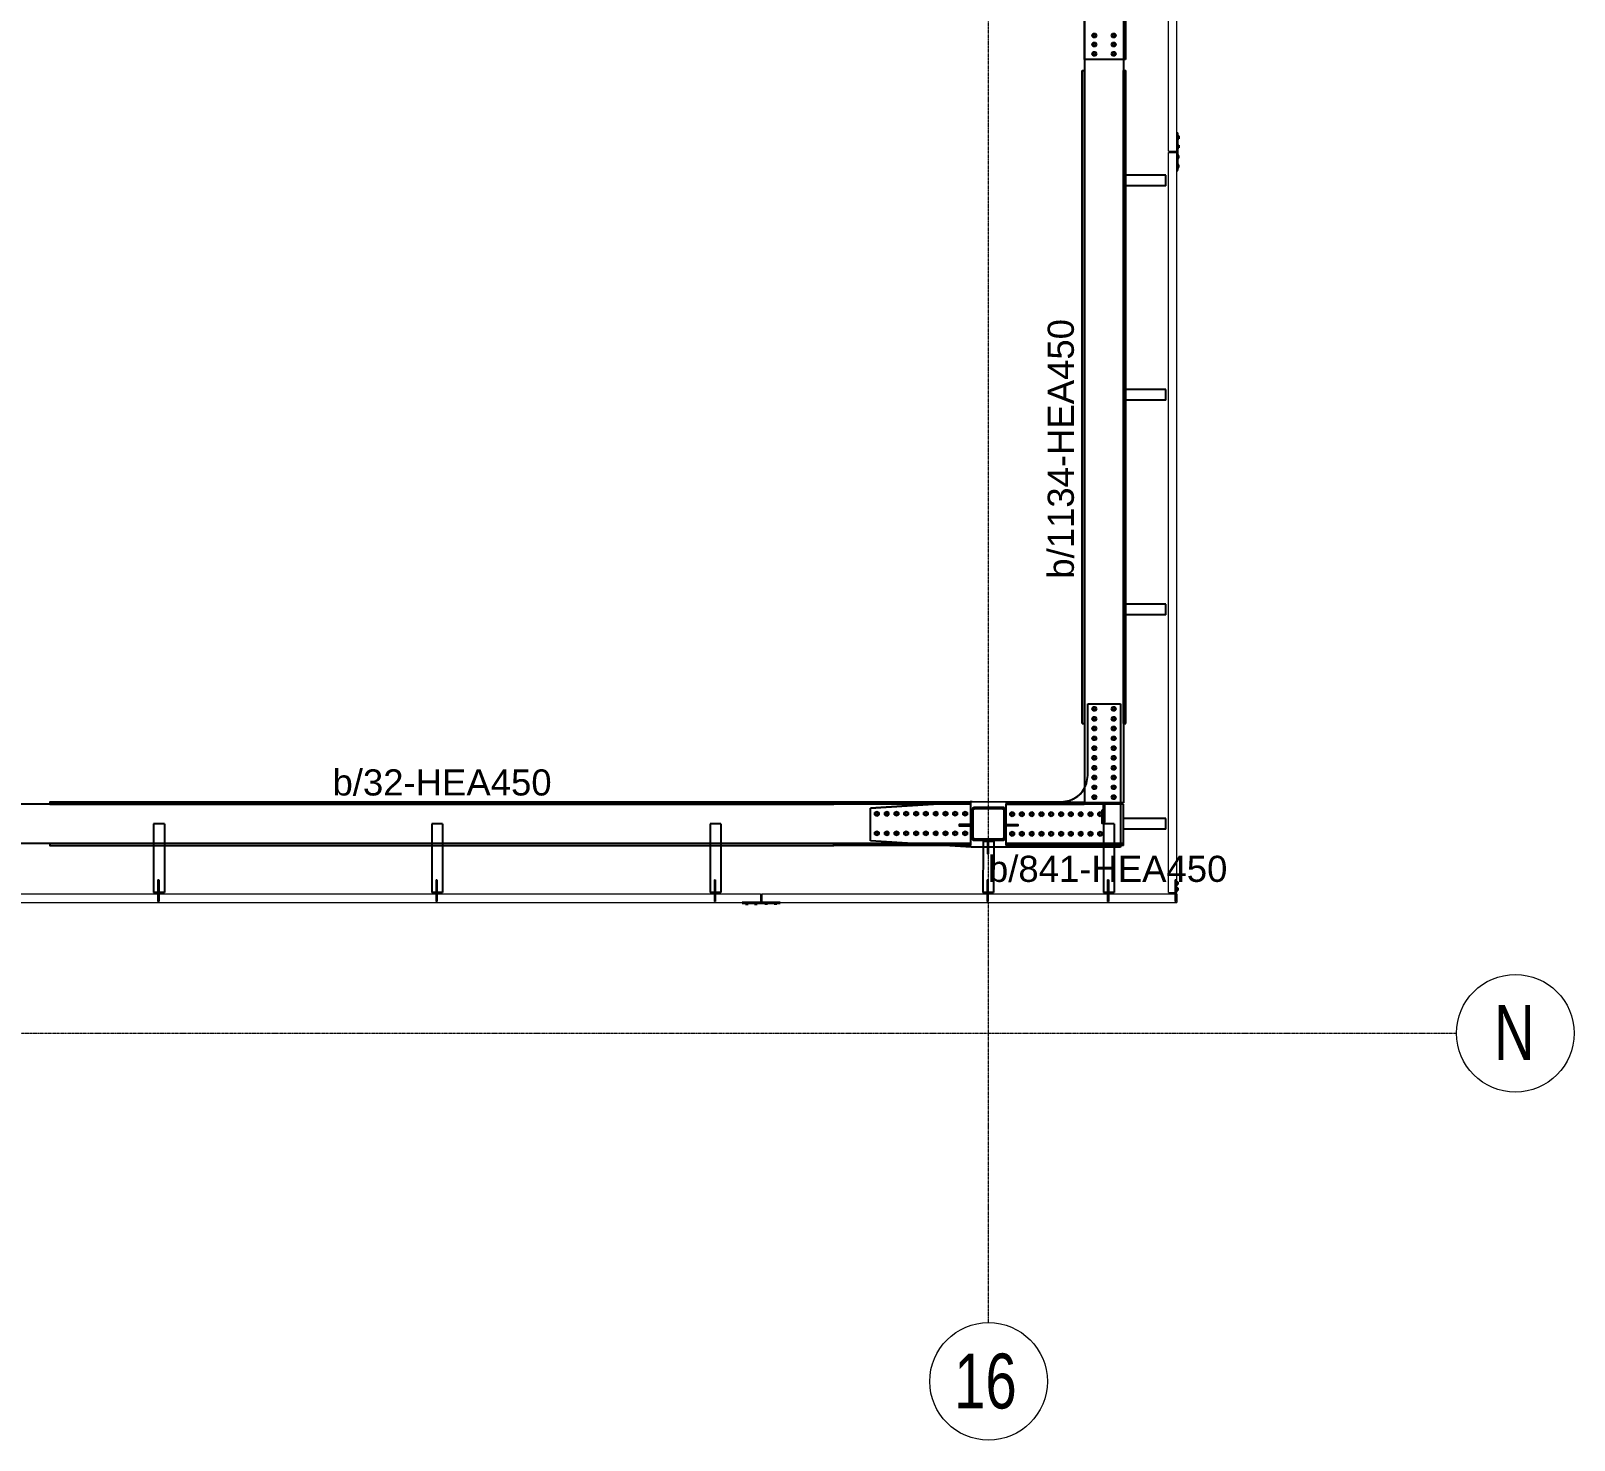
# Model space of a CAD drawing. Extents: x 7536 to 102814, y -9868 to 35131.
# Drawn here: x 91002 to 102814, y 2840 to 13631 of the extents above; entities that cross this region are included whole.
import ezdxf
from ezdxf.enums import TextEntityAlignment as Align

# ---------------------------------------------------------------- set-up
doc = ezdxf.new("R2010")
doc.units = 0
doc.header["$LTSCALE"] = 0.4
doc.linetypes.add('DXK_LINE_DOT2', pattern=[3.9198, 1.9599, -1.9599])
doc.linetypes.add('Grid Line', pattern=[3.33375, 1.905, -0.47625, 0.47625, -0.47625])
doc.layers.get('0').update_dxf_attribs({"color": 255})
for name, color, linetype, lineweight in [('0-1', 7, 'Continuous', 5), ('E_COLUMNAS-1', 1, 'Continuous', 25), ('E_COLUMNAS-3', 1, 'Continuous', 35), ('E_EJES', 8, 'Continuous', 9), ('E_EJES-1', 8, 'Grid Line', 9), ('E_TEXTO', 3, 'Continuous', 9), ('S-COLS-HDLN-1', 52, 'Continuous', 9), ('S-COLS-HDLN-2', 52, 'Continuous', 35)]:
    doc.layers.add(name, color=color, linetype=linetype, lineweight=lineweight)
doc.layers.add('P-PLATINA', color=6, linetype='Continuous')
doc.layers.add('VIGAS', color=8, linetype='Continuous')
doc.styles.add('Swis721 LtCn BT', font='swisscl.ttf', dxfattribs={"height": 0.42})
doc.styles.add('VERDANA', font='arial.ttf')

# ---------------------------------------------------------------- blocks, each defined once
blk = doc.blocks.new('Grid - CNI_NOMBRE EJES-372759-_6_00m_N_E_-NIVEL-2 DOC')
at = {"layer": 'E_EJES'}
blk.add_circle((0, 0), 0.003, dxfattribs=at)
blk = doc.blocks.new('EST_SCM_COLUMNA-METALICA-SECCION-CUADRADA - EST_SCM_COLUMNA-TUBULAR-CUADRADA_PTEØ_250x250e_8mm-V60-_10_00m_N_E_-NIVEL-3 DOC')
at = {"layer": 'S-COLS-HDLN-1'}
h = blk.add_hatch(dxfattribs=at)
h.set_pattern_fill('FP_33', color=256, style=0, pattern_type=2)
h.set_pattern_definition([(135, (-2.34, -142.266), (-0.15909903, -0.15909903), [])])
h.paths.add_polyline_path([(-0.109, -0.125), (0.109, -0.125), (0.12, -0.12), (0.125, -0.108), (0.124, 0.111), (0.118, 0.121), (0.109, 0.125), (-0.113, 0.123), (-0.12, 0.12), (-0.125, 0.109), (-0.124, -0.11), (-0.12, -0.12), (-0.113, -0.123)])
h.paths.add_polyline_path([(0.109, -0.117), (-0.109, -0.117), (-0.115, -0.115), (-0.117, -0.109), (-0.117, 0.109), (-0.115, 0.115), (-0.109, 0.117), (0.109, 0.117), (0.115, 0.115), (0.117, 0.109), (0.117, -0.109), (0.115, -0.115)])
at = {"layer": 'E_COLUMNAS-1'}
for p, q in [((0.109, 0.125), (-0.109, 0.125)), ((-0.125, 0.109), (-0.125, -0.109)), ((-0.117, -0.109), (-0.117, 0.109)), ((-0.109, 0.117), (0.109, 0.117)), ((0.117, 0.109), (0.117, -0.109)), ((0.125, -0.109), (0.125, 0.109)), ((0.109, -0.117), (-0.109, -0.117)), ((-0.109, -0.125), (0.109, -0.125))]:
    blk.add_line(p, q, dxfattribs=at)
for centre, radius, start, end in [((-0.109, 0.109), 0.016, 90, 180), ((-0.109, 0.109), 0.016, 139.7676, 178.6233), ((-0.109, 0.109), 0.016, 91.3767, 130.2324), ((0.109, 0.109), 0.016, 360, 90), ((0.109, 0.109), 0.016, 53.1878, 88.6233), ((0.109, 0.109), 0.016, 1.3767, 40.2324), ((-0.109, 0.109), 0.008, 90, 180), ((0.109, 0.109), 0.008, 0, 90), ((-0.109, -0.109), 0.016, 180, 270), ((-0.109, -0.109), 0.016, 181.3767, 220.2324), ((-0.109, -0.109), 0.008, 180, 270), ((0.109, -0.109), 0.016, 270, 360), ((0.109, -0.109), 0.008, 270, 360), ((0.109, -0.109), 0.016, 319.7676, 358.6233), ((-0.109, -0.109), 0.016, 229.7676, 268.6233), ((0.109, -0.109), 0.016, 271.3767, 306.8122)]:
    blk.add_arc(centre, radius, start, end, dxfattribs=at)
at = {"layer": 'S-COLS-HDLN-2'}
for centre, radius, start, end in [((-0.109, 0.109), 0.016, 130.4121, 139.5879), ((0.109, 0.109), 0.016, 40.4121, 53.0081), ((-0.109, 0.109), 0.008, 92.7534, 177.2466), ((0.109, 0.109), 0.008, 2.7534, 87.2466), ((-0.109, -0.109), 0.008, 182.7534, 267.2466), ((0.109, -0.109), 0.008, 272.7534, 357.2466), ((-0.109, -0.109), 0.016, 220.4121, 229.5879), ((0.109, -0.109), 0.016, 306.9919, 319.5879)]:
    blk.add_arc(centre, radius, start, end, dxfattribs=at)

msp = doc.modelspace()

# ---------------------------------------------------------------- linework, layer by layer
at = {"color": 1, "linetype": 'Continuous'}
for centre, radius, start, end in [((99140.9, 13595.9), 11.5, 107.99999, 287.99999), ((99140.9, 13595.9), 10, 359.99999, 179.99999), ((99140.9, 13595.9), 10, 179.99999, 359.99999), ((99140.9, 13595.9), 11.5, 287.99999, 107.99999), ((99290.9, 13595.9), 11.5, 107.99999, 287.99999), ((99290.9, 13595.9), 10, 359.99999, 179.99999), ((99290.9, 13595.9), 10, 179.99999, 359.99999), ((99290.9, 13595.9), 11.5, 287.99999, 107.99999), ((99140.9, 13525.9), 11.5, 107.99999, 287.99999), ((99140.9, 13455.9), 11.5, 107.99999, 287.99999), ((99140.9, 13525.9), 10, 359.99999, 179.99999), ((99140.9, 13525.9), 10, 179.99999, 359.99999), ((99140.9, 13525.9), 11.5, 287.99999, 107.99999), ((99140.9, 13455.9), 11.5, 287.99999, 107.99999), ((99290.9, 13525.9), 11.5, 107.99999, 287.99999), ((99290.9, 13455.9), 11.5, 107.99999, 287.99999), ((99290.9, 13525.9), 10, 359.99999, 179.99999), ((99290.9, 13525.9), 10, 179.99999, 359.99999), ((99290.9, 13525.9), 11.5, 287.99999, 107.99999), ((99290.9, 13455.9), 11.5, 287.99999, 107.99999), ((99140.9, 13455.9), 10, 359.99999, 179.99999), ((99140.9, 13455.9), 10, 179.99999, 359.99999), ((99290.9, 13455.9), 10, 359.99999, 179.99999), ((99290.9, 13455.9), 10, 179.99999, 359.99999), ((99140.9, 8438.9), 11.5, 108, 288), ((99140.9, 8438.9), 10, 0, 180), ((99140.9, 8438.9), 10, 180, 0), ((99140.9, 8438.9), 11.5, 288, 108), ((99290.9, 8438.9), 11.5, 108, 288), ((99290.9, 8438.9), 10, 0, 180), ((99290.9, 8438.9), 10, 180, 0), ((99290.9, 8438.9), 11.5, 288, 108), ((99140.9, 8363.9), 11.5, 108, 288), ((99140.9, 8288.9), 11.5, 108, 288), ((99140.9, 8363.9), 10, 0, 180), ((99140.9, 8363.9), 10, 180, 0), ((99140.9, 8288.9), 10, 0, 180), ((99140.9, 8288.9), 10, 180, 0), ((99140.9, 8363.9), 11.5, 288, 108), ((99140.9, 8288.9), 11.5, 288, 108), ((99290.9, 8363.9), 11.5, 108, 288), ((99290.9, 8288.9), 11.5, 108, 288), ((99290.9, 8363.9), 10, 0, 180), ((99290.9, 8363.9), 10, 180, 0), ((99290.9, 8288.9), 10, 0, 180), ((99290.9, 8288.9), 10, 180, 0), ((99290.9, 8363.9), 11.5, 288, 108), ((99290.9, 8288.9), 11.5, 288, 108), ((99140.9, 8213.9), 11.5, 108, 288), ((99140.9, 8213.9), 10, 0, 180), ((99140.9, 8213.9), 10, 180, 0), ((99140.9, 8213.9), 11.5, 288, 108), ((99290.9, 8213.9), 11.5, 108, 288), ((99290.9, 8213.9), 10, 0, 180), ((99290.9, 8213.9), 10, 180, 0), ((99290.9, 8213.9), 11.5, 288, 108), ((99140.9, 8138.9), 11.5, 108, 288), ((99140.9, 8063.9), 11.5, 108, 288), ((99140.9, 8138.9), 10, 0, 180), ((99140.9, 8138.9), 10, 180, 0), ((99140.9, 8063.9), 10, 0, 180), ((99140.9, 8063.9), 10, 180, 0), ((99140.9, 8138.9), 11.5, 288, 108), ((99140.9, 8063.9), 11.5, 288, 108), ((99290.9, 8138.9), 11.5, 108, 288), ((99290.9, 8063.9), 11.5, 108, 288), ((99290.9, 8138.9), 10, 0, 180), ((99290.9, 8138.9), 10, 180, 0), ((99290.9, 8063.9), 10, 0, 180), ((99290.9, 8063.9), 10, 180, 0), ((99290.9, 8138.9), 11.5, 288, 108), ((99290.9, 8063.9), 11.5, 288, 108), ((99140.9, 7988.9), 11.5, 108, 288), ((99140.9, 7913.9), 11.5, 108, 288), ((99140.9, 7988.9), 10, 0, 180), ((99140.9, 7988.9), 10, 180, 0), ((99140.9, 7913.9), 10, 0, 180), ((99140.9, 7988.9), 11.5, 288, 108), ((99140.9, 7913.9), 11.5, 288, 108), ((99290.9, 7988.9), 11.5, 108, 288), ((99290.9, 7913.9), 11.5, 108, 288), ((99290.9, 7988.9), 10, 0, 180), ((99290.9, 7988.9), 10, 180, 0), ((99290.9, 7913.9), 10, 0, 180), ((99290.9, 7988.9), 11.5, 288, 108), ((99290.9, 7913.9), 11.5, 288, 108), ((98891.1, 7928.7), 200, 287.94886, 342.00199), ((99140.9, 7838.9), 11.5, 108, 288), ((99140.9, 7913.9), 10, 180, 0), ((99140.9, 7838.9), 10, 0, 180), ((99140.9, 7838.9), 10, 180, 0), ((99140.9, 7838.9), 11.5, 288, 108), ((99290.9, 7838.9), 11.5, 108, 288), ((99290.9, 7913.9), 10, 180, 0), ((99290.9, 7838.9), 10, 0, 180), ((99290.9, 7838.9), 10, 180, 0), ((99290.9, 7838.9), 11.5, 288, 108), ((99140.9, 7763.9), 11.5, 108, 288), ((99140.9, 7763.9), 10, 0, 180), ((99140.9, 7763.9), 10, 180, 0), ((99140.9, 7763.9), 11.5, 288, 108), ((99290.9, 7763.9), 11.5, 108, 288), ((99290.9, 7763.9), 10, 0, 180), ((99290.9, 7763.9), 10, 180, 0), ((99290.9, 7763.9), 11.5, 288, 108), ((97477.4, 7636.5), 11.5, 18.0268, 198.0268), ((97477.4, 7636.5), 11.5, 198.0268, 18.0268), ((97477.4, 7636.5), 10, 90.0268, 270.0268), ((97477.4, 7636.5), 10, 270.0268, 90.0268), ((97552.4, 7636.5), 11.5, 18.0268, 198.0268), ((97552.4, 7636.5), 11.5, 198.0268, 18.0268), ((97552.4, 7636.5), 10, 90.0268, 270.0268), ((97552.4, 7636.5), 10, 270.0268, 90.0268), ((97627.4, 7636.6), 11.5, 18.0268, 198.0268), ((97627.4, 7636.6), 11.5, 198.0268, 18.0268), ((97627.4, 7636.6), 10, 90.0268, 270.0268), ((97627.4, 7636.6), 10, 270.0268, 90.0268), ((97702.4, 7636.6), 11.5, 18.0268, 198.0268), ((97702.4, 7636.6), 11.5, 198.0268, 18.0268), ((97702.4, 7636.6), 10, 90.0268, 270.0268), ((97702.4, 7636.6), 10, 270.0268, 90.0268), ((97777.4, 7636.7), 11.5, 18.0268, 198.0268), ((97777.4, 7636.7), 11.5, 198.0268, 18.0268), ((97777.4, 7636.7), 10, 90.0268, 270.0268), ((97777.4, 7636.7), 10, 270.0268, 90.0268), ((97852.4, 7636.7), 11.5, 18.0268, 198.0268), ((97852.4, 7636.7), 11.5, 198.0268, 18.0268), ((97852.4, 7636.7), 10, 90.0268, 270.0268), ((97852.4, 7636.7), 10, 270.0268, 90.0268), ((97927.4, 7636.7), 11.5, 18.0268, 198.0268), ((97927.4, 7636.7), 11.5, 198.0268, 18.0268), ((97927.4, 7636.7), 10, 90.0268, 270.0268), ((97927.4, 7636.7), 10, 270.0268, 90.0268), ((98002.4, 7636.8), 11.5, 18.0268, 198.0268), ((98002.4, 7636.8), 11.5, 198.0268, 18.0268), ((98002.4, 7636.8), 10, 90.0268, 270.0268), ((98002.4, 7636.8), 10, 270.0268, 90.0268), ((98077.4, 7636.8), 11.5, 18.0268, 198.0268), ((98077.4, 7636.8), 11.5, 198.0268, 18.0268), ((98077.4, 7636.8), 10, 90.0268, 270.0268), ((98077.4, 7636.8), 10, 270.0268, 90.0268), ((98152.4, 7636.8), 11.5, 18.0268, 198.0268), ((98152.4, 7636.8), 11.5, 198.0268, 18.0268), ((98152.4, 7636.8), 10, 90.0268, 270.0268), ((98152.4, 7636.8), 10, 270.0268, 90.0268), ((98512.4, 7633), 11.5, 18.0268, 198.0268), ((98512.4, 7633), 11.5, 198.0268, 18.0268), ((98512.4, 7633), 10, 90.0268, 270.0268), ((98512.4, 7633), 10, 270.0268, 90.0268), ((98587.4, 7633.1), 11.5, 18.0268, 198.0268), ((98587.4, 7633.1), 11.5, 198.0268, 18.0268), ((98587.4, 7633.1), 10, 90.0268, 270.0268), ((98587.4, 7633.1), 10, 270.0268, 90.0268), ((98662.4, 7633.1), 11.5, 18.0268, 198.0268), ((98662.4, 7633.1), 11.5, 198.0268, 18.0268), ((98662.4, 7633.1), 10, 90.0268, 270.0268), ((98662.4, 7633.1), 10, 270.0268, 90.0268), ((98737.4, 7633.1), 11.5, 18.0268, 198.0268), ((98737.4, 7633.1), 11.5, 198.0268, 18.0268), ((98737.4, 7633.1), 10, 90.0268, 270.0268), ((98737.4, 7633.1), 10, 270.0268, 90.0268), ((98812.4, 7633.2), 11.5, 18.0268, 198.0268), ((98812.4, 7633.2), 11.5, 198.0268, 18.0268), ((98812.4, 7633.2), 10, 90.0268, 270.0268), ((98812.4, 7633.2), 10, 270.0268, 90.0268), ((98887.4, 7633.2), 11.5, 18.0268, 198.0268), ((98887.4, 7633.2), 11.5, 198.0268, 18.0268), ((98887.4, 7633.2), 10, 90.0268, 270.0268), ((98887.4, 7633.2), 10, 270.0268, 90.0268), ((98962.4, 7633.2), 11.5, 18.0268, 198.0268), ((98962.4, 7633.2), 11.5, 198.0268, 18.0268), ((98962.4, 7633.2), 10, 90.0268, 270.0268), ((98962.4, 7633.2), 10, 270.0268, 90.0268), ((99037.4, 7633.3), 11.5, 18.0268, 198.0268), ((99037.4, 7633.3), 11.5, 198.0268, 18.0268), ((99037.4, 7633.3), 10, 90.0268, 270.0268), ((99037.4, 7633.3), 10, 270.0268, 90.0268), ((99112.4, 7633.3), 11.5, 18.0268, 198.0268), ((99112.4, 7633.3), 11.5, 198.0268, 18.0268), ((99112.4, 7633.3), 10, 90.0268, 270.0268), ((99112.4, 7633.3), 10, 270.0268, 90.0268), ((99187.4, 7633.4), 11.5, 18.0268, 198.0268), ((99187.4, 7633.4), 11.5, 198.0268, 18.0268), ((99187.4, 7633.4), 10, 90.0268, 270.0268), ((99187.4, 7633.4), 10, 270.0268, 90.0268), ((97477.4, 7486.5), 11.5, 18.0268, 198.0268), ((97477.4, 7486.5), 11.5, 198.0268, 18.0268), ((97477.4, 7486.5), 10, 90.0268, 270.0268), ((97477.4, 7486.5), 10, 270.0268, 90.0268), ((97552.4, 7486.5), 11.5, 18.0268, 198.0268), ((97552.4, 7486.5), 11.5, 198.0268, 18.0268), ((97552.4, 7486.5), 10, 90.0268, 270.0268), ((97552.4, 7486.5), 10, 270.0268, 90.0268), ((97627.4, 7486.6), 11.5, 18.0268, 198.0268), ((97627.4, 7486.6), 11.5, 198.0268, 18.0268), ((97627.4, 7486.6), 10, 90.0268, 270.0268), ((97627.4, 7486.6), 10, 270.0268, 90.0268), ((97702.4, 7486.6), 11.5, 18.0268, 198.0268), ((97702.4, 7486.6), 11.5, 198.0268, 18.0268), ((97702.4, 7486.6), 10, 90.0268, 270.0268), ((97702.4, 7486.6), 10, 270.0268, 90.0268), ((97777.4, 7486.7), 11.5, 18.0268, 198.0268), ((97777.4, 7486.7), 11.5, 198.0268, 18.0268), ((97777.4, 7486.7), 10, 90.0268, 270.0268), ((97777.4, 7486.7), 10, 270.0268, 90.0268), ((97852.4, 7486.7), 11.5, 18.0268, 198.0268), ((97852.4, 7486.7), 11.5, 198.0268, 18.0268), ((97852.4, 7486.7), 10, 90.0268, 270.0268), ((97852.4, 7486.7), 10, 270.0268, 90.0268), ((97927.4, 7486.7), 11.5, 18.0268, 198.0268), ((97927.4, 7486.7), 11.5, 198.0268, 18.0268), ((97927.4, 7486.7), 10, 90.0268, 270.0268), ((97927.4, 7486.7), 10, 270.0268, 90.0268), ((98002.4, 7486.8), 11.5, 18.0268, 198.0268), ((98002.4, 7486.8), 11.5, 198.0268, 18.0268), ((98002.4, 7486.8), 10, 90.0268, 270.0268), ((98002.4, 7486.8), 10, 270.0268, 90.0268), ((98077.4, 7486.8), 11.5, 18.0268, 198.0268), ((98077.4, 7486.8), 11.5, 198.0268, 18.0268), ((98077.4, 7486.8), 10, 90.0268, 270.0268), ((98077.4, 7486.8), 10, 270.0268, 90.0268), ((98152.4, 7486.8), 11.5, 18.0268, 198.0268), ((98152.4, 7486.8), 11.5, 198.0268, 18.0268), ((98152.4, 7486.8), 10, 90.0268, 270.0268), ((98152.4, 7486.8), 10, 270.0268, 90.0268), ((98512.4, 7483), 11.5, 18.0268, 198.0268), ((98512.4, 7483), 11.5, 198.0268, 18.0268), ((98512.4, 7483), 10, 90.0268, 270.0268), ((98512.4, 7483), 10, 270.0268, 90.0268), ((98587.4, 7483.1), 11.5, 18.0268, 198.0268), ((98587.4, 7483.1), 11.5, 198.0268, 18.0268), ((98587.4, 7483.1), 10, 90.0268, 270.0268), ((98587.4, 7483.1), 10, 270.0268, 90.0268), ((98662.4, 7483.1), 11.5, 18.0268, 198.0268), ((98662.4, 7483.1), 11.5, 198.0268, 18.0268), ((98662.4, 7483.1), 10, 90.0268, 270.0268), ((98662.4, 7483.1), 10, 270.0268, 90.0268), ((98737.4, 7483.1), 11.5, 18.0268, 198.0268), ((98737.4, 7483.1), 11.5, 198.0268, 18.0268), ((98737.4, 7483.1), 10, 90.0268, 270.0268), ((98737.4, 7483.1), 10, 270.0268, 90.0268), ((98812.4, 7483.2), 11.5, 18.0268, 198.0268), ((98812.4, 7483.2), 11.5, 198.0268, 18.0268), ((98812.4, 7483.2), 10, 90.0268, 270.0268), ((98812.4, 7483.2), 10, 270.0268, 90.0268), ((98887.4, 7483.2), 11.5, 18.0268, 198.0268), ((98887.4, 7483.2), 11.5, 198.0268, 18.0268), ((98887.4, 7483.2), 10, 90.0268, 270.0268), ((98887.4, 7483.2), 10, 270.0268, 90.0268), ((98962.4, 7483.2), 11.5, 18.0268, 198.0268), ((98962.4, 7483.2), 11.5, 198.0268, 18.0268), ((98962.4, 7483.2), 10, 90.0268, 270.0268), ((98962.4, 7483.2), 10, 270.0268, 90.0268), ((99037.4, 7483.3), 11.5, 18.0268, 198.0268), ((99037.4, 7483.3), 11.5, 198.0268, 18.0268), ((99037.4, 7483.3), 10, 90.0268, 270.0268), ((99037.4, 7483.3), 10, 270.0268, 90.0268), ((99112.4, 7483.3), 11.5, 18.0268, 198.0268), ((99112.4, 7483.3), 11.5, 198.0268, 18.0268), ((99112.4, 7483.3), 10, 90.0268, 270.0268), ((99112.4, 7483.3), 10, 270.0268, 90.0268), ((99187.4, 7483.4), 11.5, 18.0268, 198.0268), ((99187.4, 7483.4), 11.5, 198.0268, 18.0268), ((99187.4, 7483.4), 10, 90.0268, 270.0268), ((99187.4, 7483.4), 10, 270.0268, 90.0268)]:
    msp.add_arc(centre, radius, start, end, dxfattribs=at)
at = {"color": 1, "linetype": 'DXK_LINE_DOT2'}
msp.add_arc((98891.1, 7928.7), 200, 287.94886, 342.00199, dxfattribs=at)
at = {"layer": '0-1', "color": 8}
for p, q in [((99709, 12710.7), (99709, 24700.7)), ((99774, 12710.7), (99774, 24700.7)), ((99709, 12710.7), (99774, 12710.7)), ((99709, 7032.3), (99709, 12700.7)), ((99709, 12700.7), (99774, 12700.7)), ((99774, 7032.3), (99774, 12700.7)), ((84596, 7022.3), (96586, 7022.3)), ((96586, 7022.3), (96586, 6957.3)), ((96596, 7022.3), (96596, 6957.3)), ((96596, 7022.3), (99774, 7022.3)), ((99709, 7032.3), (99774, 7032.3)), ((99774, 7022.3), (99774, 6957.3)), ((84596, 6957.3), (96586, 6957.3)), ((96596, 6957.3), (99774, 6957.3))]:
    msp.add_line(p, q, dxfattribs=at)
at = {"layer": 'E_EJES-1'}
for p, q in [((98332.4, 3740.4), (98332.4, 34230.5)), ((8436, 5955.7), (101914.5, 5955.7))]:
    msp.add_line(p, q, dxfattribs=at)
at = {"layer": 'P-PLATINA'}
msp.add_lwpolyline([(99210.2, 7718.9), (99210.2, 7574.7), (99221.7, 7574.7), (99221.7, 7718.9)], dxfattribs=at)
for points in [[(99200.2, 7664.7), (99200.2, 7564.7), (99210.2, 7564.7), (99210.2, 7664.7)], [(98207.4, 7543.2), (98207.4, 7553.2), (98204.9, 7553.2), (98107.4, 7553.2), (98107.4, 7543.2), (98204.9, 7543.2)], [(98457.4, 7543.2), (98457.4, 7553.2), (98459.9, 7553.2), (98557.4, 7553.2), (98557.4, 7543.2), (98459.9, 7543.2)]]:
    msp.add_lwpolyline(points, close=True, dxfattribs=at)
at = {"layer": 'VIGAS'}
for p, q in [((99380.8, 14735.9), (99380.8, 13412.3)), ((99380.8, 14735.9), (99380.8, 13412.3)), ((99065.9, 13412.3), (99065.9, 13925.9)), ((99065.9, 13412.3), (99065.9, 13925.9)), ((99065.9, 13915.8), (99065.9, 13412.3)), ((99365.9, 13915.8), (99365.9, 13412.3)), ((99123.6, 13595.9), (99132.2, 13610.9)), ((99132.2, 13580.9), (99123.6, 13595.9)), ((99132.2, 13610.9), (99149.6, 13610.9)), ((99149.6, 13610.9), (99158.2, 13595.9)), ((99158.2, 13595.9), (99149.6, 13580.9)), ((99273.6, 13595.9), (99282.2, 13610.9)), ((99282.2, 13580.9), (99273.6, 13595.9)), ((99282.2, 13610.9), (99299.6, 13610.9)), ((99299.6, 13610.9), (99308.2, 13595.9)), ((99308.2, 13595.9), (99299.6, 13580.9)), ((99123.6, 13525.9), (99132.2, 13540.9)), ((99132.2, 13510.9), (99123.6, 13525.9)), ((99123.6, 13455.9), (99132.2, 13470.9)), ((99149.6, 13580.9), (99132.2, 13580.9)), ((99132.2, 13540.9), (99149.6, 13540.9)), ((99149.6, 13510.9), (99132.2, 13510.9)), ((99132.2, 13470.9), (99149.6, 13470.9)), ((99149.6, 13540.9), (99158.2, 13525.9)), ((99158.2, 13525.9), (99149.6, 13510.9)), ((99149.6, 13470.9), (99158.2, 13455.9)), ((99273.6, 13525.9), (99282.2, 13540.9)), ((99282.2, 13510.9), (99273.6, 13525.9)), ((99273.6, 13455.9), (99282.2, 13470.9)), ((99299.6, 13580.9), (99282.2, 13580.9)), ((99282.2, 13540.9), (99299.6, 13540.9)), ((99299.6, 13510.9), (99282.2, 13510.9)), ((99282.2, 13470.9), (99299.6, 13470.9)), ((99299.6, 13540.9), (99308.2, 13525.9)), ((99308.2, 13525.9), (99299.6, 13510.9)), ((99299.6, 13470.9), (99308.2, 13455.9)), ((99065.9, 13412.3), (99065.9, 7836.7)), ((99380.8, 13412.3), (99065.9, 13412.3)), ((99380.8, 13412.3), (99065.9, 13412.3)), ((99132.2, 13440.9), (99123.6, 13455.9)), ((99149.6, 13440.9), (99132.2, 13440.9)), ((99158.2, 13455.9), (99149.6, 13440.9)), ((99282.2, 13440.9), (99273.6, 13455.9)), ((99299.6, 13440.9), (99282.2, 13440.9)), ((99308.2, 13455.9), (99299.6, 13440.9)), ((99365.9, 13412.3), (99365.9, 7718.9)), ((99049.9, 8327.5), (99049.9, 13327.5)), ((99049.9, 13327.5), (99065.9, 13327.5)), ((99065.9, 8327.5), (99065.9, 13327.5)), ((99365.9, 8327.5), (99365.9, 13327.5)), ((99365.9, 13327.5), (99381.9, 13327.5)), ((99381.9, 8327.5), (99381.9, 13327.5)), ((99774, 12850.7), (99780, 12850.7)), ((99774, 12850.7), (99774, 12710.7)), ((99780, 12560.7), (99780, 12850.7)), ((99780, 12826.1), (99787.9, 12826.1)), ((99780, 12820.9), (99787.9, 12820.9)), ((99780, 12810.5), (99787.9, 12810.5)), ((99780, 12805.3), (99787.9, 12805.3)), ((99787.9, 12826.1), (99787.9, 12805.3)), ((99774, 12710.7), (99774, 12700.7)), ((99774, 12700.7), (99774, 12560.7)), ((99780, 12756.1), (99787.9, 12756.1)), ((99780, 12750.9), (99787.9, 12750.9)), ((99780, 12740.5), (99787.9, 12740.5)), ((99780, 12735.3), (99787.9, 12735.3)), ((99787.9, 12676.1), (99780, 12676.1)), ((99780, 12670.9), (99787.9, 12670.9)), ((99780, 12660.5), (99787.9, 12660.5)), ((99780, 12655.3), (99787.9, 12655.3)), ((99787.9, 12756.1), (99787.9, 12735.3)), ((99787.9, 12655.3), (99787.9, 12676.1)), ((99381.9, 12527.2), (99365.9, 12527.2)), ((99365.9, 12445.2), (99365.9, 12527.2)), ((99689, 12527.2), (99381.9, 12527.2)), ((99689, 12445.2), (99689, 12527.2)), ((99774, 12560.7), (99780, 12560.7)), ((99787.9, 12606.1), (99780, 12606.1)), ((99780, 12600.9), (99787.9, 12600.9)), ((99780, 12590.5), (99787.9, 12590.5)), ((99780, 12585.3), (99787.9, 12585.3)), ((99787.9, 12585.3), (99787.9, 12606.1)), ((99381.9, 12445.2), (99365.9, 12445.2)), ((99689, 12445.2), (99381.9, 12445.2)), ((99381.9, 10884.8), (99365.9, 10884.8)), ((99365.9, 10802.8), (99365.9, 10884.8)), ((99689, 10884.8), (99381.9, 10884.8)), ((99689, 10802.8), (99689, 10884.8)), ((99381.9, 10802.8), (99365.9, 10802.8)), ((99689, 10802.8), (99381.9, 10802.8)), ((99381.9, 9242.4), (99365.9, 9242.4)), ((99365.9, 9160.4), (99365.9, 9242.4)), ((99689, 9242.4), (99381.9, 9242.4)), ((99689, 9160.4), (99689, 9242.4)), ((99381.9, 9160.4), (99365.9, 9160.4)), ((99689, 9160.4), (99381.9, 9160.4)), ((99090.9, 8478.9), (99340.9, 8479)), ((99090.9, 8478.9), (99340.9, 8479)), ((99091.1, 7928.7), (99090.9, 8478.9)), ((99091.1, 7928.7), (99090.9, 8478.9)), ((99123.6, 8438.9), (99132.2, 8453.9)), ((99132.2, 8423.9), (99123.6, 8438.9)), ((99132.2, 8453.9), (99149.6, 8453.9)), ((99149.6, 8423.9), (99132.2, 8423.9)), ((99149.6, 8453.9), (99158.2, 8438.9)), ((99158.2, 8438.9), (99149.6, 8423.9)), ((99273.6, 8438.9), (99282.2, 8453.9)), ((99282.2, 8423.9), (99273.6, 8438.9)), ((99282.2, 8453.9), (99299.6, 8453.9)), ((99299.6, 8423.9), (99282.2, 8423.9)), ((99299.6, 8453.9), (99308.2, 8438.9)), ((99308.2, 8438.9), (99299.6, 8423.9)), ((99340.9, 8479), (99341.3, 7379.5)), ((99340.9, 8479), (99341.3, 7379.5)), ((99049.9, 8327.5), (99065.9, 8327.5)), ((99123.6, 8363.9), (99132.2, 8378.9)), ((99132.2, 8348.9), (99123.6, 8363.9)), ((99123.6, 8288.9), (99132.2, 8303.9)), ((99132.2, 8273.9), (99123.6, 8288.9)), ((99132.2, 8378.9), (99149.6, 8378.9)), ((99149.6, 8348.9), (99132.2, 8348.9)), ((99132.2, 8303.9), (99149.6, 8303.9)), ((99149.6, 8273.9), (99132.2, 8273.9)), ((99149.6, 8378.9), (99158.2, 8363.9)), ((99158.2, 8363.9), (99149.6, 8348.9)), ((99149.6, 8303.9), (99158.2, 8288.9)), ((99158.2, 8288.9), (99149.6, 8273.9)), ((99273.6, 8363.9), (99282.2, 8378.9)), ((99282.2, 8348.9), (99273.6, 8363.9)), ((99273.6, 8288.9), (99282.2, 8303.9)), ((99282.2, 8273.9), (99273.6, 8288.9)), ((99282.2, 8378.9), (99299.6, 8378.9)), ((99299.6, 8348.9), (99282.2, 8348.9)), ((99282.2, 8303.9), (99299.6, 8303.9)), ((99299.6, 8273.9), (99282.2, 8273.9)), ((99299.6, 8378.9), (99308.2, 8363.9)), ((99308.2, 8363.9), (99299.6, 8348.9)), ((99299.6, 8303.9), (99308.2, 8288.9)), ((99308.2, 8288.9), (99299.6, 8273.9)), ((99365.9, 8327.5), (99381.9, 8327.5)), ((99123.6, 8213.9), (99132.2, 8228.9)), ((99132.2, 8198.9), (99123.6, 8213.9)), ((99123.6, 8138.9), (99132.2, 8153.9)), ((99132.2, 8228.9), (99149.6, 8228.9)), ((99149.6, 8198.9), (99132.2, 8198.9)), ((99132.2, 8153.9), (99149.6, 8153.9)), ((99149.6, 8228.9), (99158.2, 8213.9)), ((99158.2, 8213.9), (99149.6, 8198.9)), ((99149.6, 8153.9), (99158.2, 8138.9)), ((99273.6, 8213.9), (99282.2, 8228.9)), ((99282.2, 8198.9), (99273.6, 8213.9)), ((99273.6, 8138.9), (99282.2, 8153.9)), ((99282.2, 8228.9), (99299.6, 8228.9)), ((99299.6, 8198.9), (99282.2, 8198.9)), ((99282.2, 8153.9), (99299.6, 8153.9)), ((99299.6, 8228.9), (99308.2, 8213.9)), ((99308.2, 8213.9), (99299.6, 8198.9)), ((99299.6, 8153.9), (99308.2, 8138.9)), ((99132.2, 8123.9), (99123.6, 8138.9)), ((99123.6, 8063.9), (99132.2, 8078.9)), ((99132.2, 8048.9), (99123.6, 8063.9)), ((99149.6, 8123.9), (99132.2, 8123.9)), ((99132.2, 8078.9), (99149.6, 8078.9)), ((99149.6, 8048.9), (99132.2, 8048.9)), ((99158.2, 8138.9), (99149.6, 8123.9)), ((99149.6, 8078.9), (99158.2, 8063.9)), ((99158.2, 8063.9), (99149.6, 8048.9)), ((99282.2, 8123.9), (99273.6, 8138.9)), ((99273.6, 8063.9), (99282.2, 8078.9)), ((99282.2, 8048.9), (99273.6, 8063.9)), ((99299.6, 8123.9), (99282.2, 8123.9)), ((99282.2, 8078.9), (99299.6, 8078.9)), ((99299.6, 8048.9), (99282.2, 8048.9)), ((99308.2, 8138.9), (99299.6, 8123.9)), ((99299.6, 8078.9), (99308.2, 8063.9)), ((99308.2, 8063.9), (99299.6, 8048.9)), ((99081.3, 7866.9), (99091.1, 7928.7)), ((99081.3, 7866.9), (99091.1, 7928.7)), ((99123.6, 7988.9), (99132.2, 8003.9)), ((99132.2, 7973.9), (99123.6, 7988.9)), ((99123.6, 7913.9), (99132.2, 7928.9)), ((99132.2, 8003.9), (99149.6, 8003.9)), ((99149.6, 7973.9), (99132.2, 7973.9)), ((99132.2, 7928.9), (99149.6, 7928.9)), ((99149.6, 8003.9), (99158.2, 7988.9)), ((99158.2, 7988.9), (99149.6, 7973.9)), ((99149.6, 7928.9), (99158.2, 7913.9)), ((99273.6, 7988.9), (99282.2, 8003.9)), ((99282.2, 7973.9), (99273.6, 7988.9)), ((99273.6, 7913.9), (99282.2, 7928.9)), ((99282.2, 8003.9), (99299.6, 8003.9)), ((99299.6, 7973.9), (99282.2, 7973.9)), ((99282.2, 7928.9), (99299.6, 7928.9)), ((99299.6, 8003.9), (99308.2, 7988.9)), ((99308.2, 7988.9), (99299.6, 7973.9)), ((99299.6, 7928.9), (99308.2, 7913.9)), ((99065.9, 7836.7), (99065.9, 7718.9)), ((99132.2, 7898.9), (99123.6, 7913.9)), ((99123.6, 7838.9), (99132.2, 7853.9)), ((99132.2, 7823.9), (99123.6, 7838.9)), ((99149.6, 7898.9), (99132.2, 7898.9)), ((99132.2, 7853.9), (99149.6, 7853.9)), ((99149.6, 7823.9), (99132.2, 7823.9)), ((99158.2, 7913.9), (99149.6, 7898.9)), ((99149.6, 7853.9), (99158.2, 7838.9)), ((99158.2, 7838.9), (99149.6, 7823.9)), ((99282.2, 7898.9), (99273.6, 7913.9)), ((99273.6, 7838.9), (99282.2, 7853.9)), ((99282.2, 7823.9), (99273.6, 7838.9)), ((99299.6, 7898.9), (99282.2, 7898.9)), ((99282.2, 7853.9), (99299.6, 7853.9)), ((99299.6, 7823.9), (99282.2, 7823.9)), ((99308.2, 7913.9), (99299.6, 7898.9)), ((99299.6, 7853.9), (99308.2, 7838.9)), ((99308.2, 7838.9), (99299.6, 7823.9)), ((97885.8, 7709), (90695.7, 7709)), ((98130.1, 7725), (97147.1, 7725)), ((97147.1, 7709), (97147.1, 7725)), ((97885.8, 7709), (97147.1, 7709)), ((97429.6, 7679.1), (98191.3, 7729)), ((98191.3, 7729), (97429.6, 7679.1)), ((97429.6, 7429.1), (97429.6, 7679.1)), ((97429.6, 7429.1), (97429.6, 7679.1)), ((98197.4, 7709), (97885.8, 7709)), ((98197.1, 7709), (97885.8, 7709)), ((98197.1, 7725), (98130.1, 7725)), ((98191.3, 7729), (98195.4, 7729.2)), ((98191.3, 7729), (98195.4, 7729.2)), ((98195.4, 7729.2), (98199.6, 7729.4)), ((98195.4, 7729.2), (98199.6, 7729.4)), ((98197.1, 7709), (98197.1, 7725)), ((98197.4, 7409), (98197.4, 7709)), ((98199.6, 7729.4), (98203.7, 7729.5)), ((98199.6, 7729.4), (98203.7, 7729.5)), ((98203.7, 7729.5), (98207.9, 7729.5)), ((98203.7, 7729.5), (98207.9, 7729.5)), ((98207.9, 7729.5), (98890.9, 7728.7)), ((98207.9, 7729.5), (98890.9, 7728.7)), ((98467.4, 7725), (99064.9, 7725)), ((98467.4, 7725), (98467.4, 7709)), ((99341.2, 7709), (98467.4, 7709)), ((98467.4, 7409), (98467.4, 7709)), ((98467.4, 7709), (99064.9, 7709)), ((98890.9, 7728.7), (98952.7, 7738.4)), ((98890.9, 7728.7), (98952.7, 7738.4)), ((99064.9, 7725), (99064.9, 7709)), ((99341.2, 7718.9), (99065.9, 7718.9)), ((99123.6, 7763.9), (99132.2, 7778.9)), ((99132.2, 7748.9), (99123.6, 7763.9)), ((99132.2, 7778.9), (99149.6, 7778.9)), ((99149.6, 7748.9), (99132.2, 7748.9)), ((99149.6, 7778.9), (99158.2, 7763.9)), ((99158.2, 7763.9), (99149.6, 7748.9)), ((99273.6, 7763.9), (99282.2, 7778.9)), ((99282.2, 7748.9), (99273.6, 7763.9)), ((99282.2, 7778.9), (99299.6, 7778.9)), ((99299.6, 7748.9), (99282.2, 7748.9)), ((99299.6, 7778.9), (99308.2, 7763.9)), ((99308.2, 7763.9), (99299.6, 7748.9)), ((99365.9, 7718.9), (99341.2, 7718.9)), ((99365.9, 7709), (99341.2, 7709)), ((99365.9, 7409), (99365.9, 7709)), ((97462.4, 7645.2), (97477.4, 7653.8)), ((97462.4, 7627.8), (97462.4, 7645.2)), ((97477.4, 7619.2), (97462.4, 7627.8)), ((97477.4, 7653.8), (97492.4, 7645.2)), ((97492.4, 7627.9), (97477.4, 7619.2)), ((97492.4, 7645.2), (97492.4, 7627.9)), ((97537.4, 7645.2), (97552.4, 7653.9)), ((97537.4, 7627.9), (97537.4, 7645.2)), ((97552.4, 7619.2), (97537.4, 7627.9)), ((97552.4, 7653.9), (97567.4, 7645.2)), ((97567.4, 7627.9), (97552.4, 7619.2)), ((97567.4, 7645.2), (97567.4, 7627.9)), ((97612.4, 7645.2), (97627.4, 7653.9)), ((97612.4, 7627.9), (97612.4, 7645.2)), ((97627.4, 7619.3), (97612.4, 7627.9)), ((97627.4, 7653.9), (97642.4, 7645.2)), ((97642.4, 7627.9), (97627.4, 7619.3)), ((97642.4, 7645.2), (97642.4, 7627.9)), ((97687.4, 7645.3), (97702.4, 7653.9)), ((97687.4, 7627.9), (97687.4, 7645.3)), ((97702.4, 7619.3), (97687.4, 7627.9)), ((97702.4, 7653.9), (97717.4, 7645.3)), ((97717.4, 7628), (97702.4, 7619.3)), ((97717.4, 7645.3), (97717.4, 7628)), ((97762.4, 7645.3), (97777.4, 7654)), ((97762.4, 7628), (97762.4, 7645.3)), ((97777.4, 7619.3), (97762.4, 7628)), ((97777.4, 7654), (97792.4, 7645.3)), ((97792.4, 7628), (97777.4, 7619.3)), ((97792.4, 7645.3), (97792.4, 7628)), ((97837.4, 7645.3), (97852.4, 7654)), ((97837.4, 7628), (97837.4, 7645.3)), ((97852.4, 7619.4), (97837.4, 7628)), ((97852.4, 7654), (97867.4, 7645.4)), ((97867.4, 7628), (97852.4, 7619.4)), ((97867.4, 7645.4), (97867.4, 7628)), ((97912.4, 7645.4), (97927.4, 7654)), ((97912.4, 7628.1), (97912.4, 7645.4)), ((97927.4, 7619.4), (97912.4, 7628.1)), ((97927.4, 7654), (97942.4, 7645.4)), ((97942.4, 7628.1), (97927.4, 7619.4)), ((97942.4, 7645.4), (97942.4, 7628.1)), ((97987.4, 7645.4), (98002.4, 7654.1)), ((97987.4, 7628.1), (97987.4, 7645.4)), ((98002.4, 7619.4), (97987.4, 7628.1)), ((98002.4, 7654.1), (98017.4, 7645.4)), ((98017.4, 7628.1), (98002.4, 7619.4)), ((98017.4, 7645.4), (98017.4, 7628.1)), ((98062.4, 7645.4), (98077.4, 7654.1)), ((98062.4, 7628.1), (98062.4, 7645.4)), ((98077.4, 7619.5), (98062.4, 7628.1)), ((98077.4, 7654.1), (98092.4, 7645.5)), ((98092.4, 7628.1), (98077.4, 7619.5)), ((98092.4, 7645.5), (98092.4, 7628.1)), ((98137.4, 7645.5), (98152.4, 7654.1)), ((98137.4, 7628.2), (98137.4, 7645.5)), ((98152.4, 7619.5), (98137.4, 7628.2)), ((98152.4, 7654.1), (98167.4, 7645.5)), ((98167.4, 7628.2), (98152.4, 7619.5)), ((98167.4, 7645.5), (98167.4, 7628.2)), ((98497.4, 7641.7), (98512.4, 7650.4)), ((98497.4, 7624.4), (98497.4, 7641.7)), ((98512.4, 7615.7), (98497.4, 7624.4)), ((98512.4, 7650.4), (98527.4, 7641.7)), ((98527.4, 7624.4), (98512.4, 7615.7)), ((98527.4, 7641.7), (98527.4, 7624.4)), ((98572.4, 7641.7), (98587.4, 7650.4)), ((98572.4, 7624.4), (98572.4, 7641.7)), ((98587.4, 7615.8), (98572.4, 7624.4)), ((98587.4, 7650.4), (98602.4, 7641.7)), ((98602.4, 7624.4), (98587.4, 7615.8)), ((98602.4, 7641.7), (98602.4, 7624.4)), ((98647.4, 7641.8), (98662.4, 7650.4)), ((98647.4, 7624.4), (98647.4, 7641.8)), ((98662.4, 7615.8), (98647.4, 7624.4)), ((98662.4, 7650.4), (98677.4, 7641.8)), ((98677.4, 7624.5), (98662.4, 7615.8)), ((98677.4, 7641.8), (98677.4, 7624.5)), ((98722.4, 7641.8), (98737.4, 7650.5)), ((98722.4, 7624.5), (98722.4, 7641.8)), ((98737.4, 7615.8), (98722.4, 7624.5)), ((98737.4, 7650.5), (98752.4, 7641.8)), ((98752.4, 7624.5), (98737.4, 7615.8)), ((98752.4, 7641.8), (98752.4, 7624.5)), ((98797.4, 7641.8), (98812.4, 7650.5)), ((98797.4, 7624.5), (98797.4, 7641.8)), ((98812.4, 7615.9), (98797.4, 7624.5)), ((98812.4, 7650.5), (98827.4, 7641.8)), ((98827.4, 7624.5), (98812.4, 7615.9)), ((98827.4, 7641.8), (98827.4, 7624.5)), ((98872.4, 7641.9), (98887.4, 7650.5)), ((98872.4, 7624.5), (98872.4, 7641.9)), ((98887.4, 7615.9), (98872.4, 7624.5)), ((98887.4, 7650.5), (98902.4, 7641.9)), ((98902.4, 7624.6), (98887.4, 7615.9)), ((98902.4, 7641.9), (98902.4, 7624.6)), ((98947.4, 7641.9), (98962.4, 7650.6)), ((98947.4, 7624.6), (98947.4, 7641.9)), ((98962.4, 7615.9), (98947.4, 7624.6)), ((98962.4, 7650.6), (98977.4, 7641.9)), ((98977.4, 7624.6), (98962.4, 7615.9)), ((98977.4, 7641.9), (98977.4, 7624.6)), ((99022.4, 7641.9), (99037.4, 7650.6)), ((99022.4, 7624.6), (99022.4, 7641.9)), ((99037.4, 7616), (99022.4, 7624.6)), ((99037.4, 7650.6), (99052.4, 7642)), ((99052.4, 7624.6), (99037.4, 7616)), ((99052.4, 7642), (99052.4, 7624.6)), ((99097.4, 7642), (99112.4, 7650.6)), ((99097.4, 7624.7), (99097.4, 7642)), ((99112.4, 7616), (99097.4, 7624.7)), ((99112.4, 7650.6), (99127.4, 7642)), ((99127.4, 7624.7), (99112.4, 7616)), ((99127.4, 7642), (99127.4, 7624.7)), ((99172.4, 7642), (99187.4, 7650.7)), ((99172.4, 7624.7), (99172.4, 7642)), ((99187.4, 7616), (99172.4, 7624.7)), ((99187.4, 7650.7), (99202.4, 7642)), ((99202.4, 7624.7), (99187.4, 7616)), ((99202.4, 7642), (99202.4, 7624.7)), ((99689, 7600), (99365.9, 7600)), ((99365.9, 7518), (99365.9, 7600)), ((99689, 7518), (99689, 7600)), ((92023.4, 7559), (91941.4, 7559)), ((91941.4, 7559), (91941.4, 7393)), ((92023.4, 7559), (92023.4, 7393)), ((94153.4, 7559), (94071.4, 7559)), ((94071.4, 7559), (94071.4, 7393)), ((94153.4, 7559), (94153.4, 7393)), ((96283.4, 7559), (96201.4, 7559)), ((96201.4, 7559), (96201.4, 7393)), ((96283.4, 7559), (96283.4, 7393)), ((97462.4, 7495.2), (97477.4, 7503.8)), ((97462.4, 7477.8), (97462.4, 7495.2)), ((97477.4, 7469.2), (97462.4, 7477.8)), ((97477.4, 7503.8), (97492.4, 7495.2)), ((97492.4, 7477.9), (97477.4, 7469.2)), ((97492.4, 7495.2), (97492.4, 7477.9)), ((97537.4, 7495.2), (97552.4, 7503.9)), ((97537.4, 7477.9), (97537.4, 7495.2)), ((97552.4, 7469.2), (97537.4, 7477.9)), ((97552.4, 7503.9), (97567.4, 7495.2)), ((97567.4, 7477.9), (97552.4, 7469.2)), ((97567.4, 7495.2), (97567.4, 7477.9)), ((97612.4, 7495.2), (97627.4, 7503.9)), ((97612.4, 7477.9), (97612.4, 7495.2)), ((97627.4, 7469.3), (97612.4, 7477.9)), ((97627.4, 7503.9), (97642.4, 7495.2)), ((97642.4, 7477.9), (97627.4, 7469.3)), ((97642.4, 7495.2), (97642.4, 7477.9)), ((97687.4, 7495.3), (97702.4, 7503.9)), ((97687.4, 7477.9), (97687.4, 7495.3)), ((97702.4, 7469.3), (97687.4, 7477.9)), ((97702.4, 7503.9), (97717.4, 7495.3)), ((97717.4, 7478), (97702.4, 7469.3)), ((97717.4, 7495.3), (97717.4, 7478)), ((97762.4, 7495.3), (97777.4, 7504)), ((97762.4, 7478), (97762.4, 7495.3)), ((97777.4, 7469.3), (97762.4, 7478)), ((97777.4, 7504), (97792.4, 7495.3)), ((97792.4, 7478), (97777.4, 7469.3)), ((97792.4, 7495.3), (97792.4, 7478)), ((97837.4, 7495.3), (97852.4, 7504)), ((97837.4, 7478), (97837.4, 7495.3)), ((97852.4, 7469.4), (97837.4, 7478)), ((97852.4, 7504), (97867.4, 7495.4)), ((97867.4, 7478), (97852.4, 7469.4)), ((97867.4, 7495.4), (97867.4, 7478)), ((97912.4, 7495.4), (97927.4, 7504)), ((97912.4, 7478.1), (97912.4, 7495.4)), ((97927.4, 7469.4), (97912.4, 7478.1)), ((97927.4, 7504), (97942.4, 7495.4)), ((97942.4, 7478.1), (97927.4, 7469.4)), ((97942.4, 7495.4), (97942.4, 7478.1)), ((97987.4, 7495.4), (98002.4, 7504.1)), ((97987.4, 7478.1), (97987.4, 7495.4)), ((98002.4, 7469.4), (97987.4, 7478.1)), ((98002.4, 7504.1), (98017.4, 7495.4)), ((98017.4, 7478.1), (98002.4, 7469.4)), ((98017.4, 7495.4), (98017.4, 7478.1)), ((98062.4, 7495.4), (98077.4, 7504.1)), ((98062.4, 7478.1), (98062.4, 7495.4)), ((98077.4, 7469.5), (98062.4, 7478.1)), ((98077.4, 7504.1), (98092.4, 7495.5)), ((98092.4, 7478.1), (98077.4, 7469.5)), ((98092.4, 7495.5), (98092.4, 7478.1)), ((98137.4, 7495.5), (98152.4, 7504.1)), ((98137.4, 7478.2), (98137.4, 7495.5)), ((98152.4, 7469.5), (98137.4, 7478.2)), ((98152.4, 7504.1), (98167.4, 7495.5)), ((98167.4, 7478.2), (98152.4, 7469.5)), ((98167.4, 7495.5), (98167.4, 7478.2)), ((98497.4, 7491.7), (98512.4, 7500.4)), ((98497.4, 7474.4), (98497.4, 7491.7)), ((98512.4, 7465.7), (98497.4, 7474.4)), ((98512.4, 7500.4), (98527.4, 7491.7)), ((98527.4, 7474.4), (98512.4, 7465.7)), ((98527.4, 7491.7), (98527.4, 7474.4)), ((98572.4, 7491.7), (98587.4, 7500.4)), ((98572.4, 7474.4), (98572.4, 7491.7)), ((98587.4, 7465.8), (98572.4, 7474.4)), ((98587.4, 7500.4), (98602.4, 7491.7)), ((98602.4, 7474.4), (98587.4, 7465.8)), ((98602.4, 7491.7), (98602.4, 7474.4)), ((98647.4, 7491.8), (98662.4, 7500.4)), ((98647.4, 7474.4), (98647.4, 7491.8)), ((98662.4, 7465.8), (98647.4, 7474.4)), ((98662.4, 7500.4), (98677.4, 7491.8)), ((98677.4, 7474.5), (98662.4, 7465.8)), ((98677.4, 7491.8), (98677.4, 7474.5)), ((98722.4, 7491.8), (98737.4, 7500.5)), ((98722.4, 7474.5), (98722.4, 7491.8)), ((98737.4, 7465.8), (98722.4, 7474.5)), ((98737.4, 7500.5), (98752.4, 7491.8)), ((98752.4, 7474.5), (98737.4, 7465.8)), ((98752.4, 7491.8), (98752.4, 7474.5)), ((98797.4, 7491.8), (98812.4, 7500.5)), ((98797.4, 7474.5), (98797.4, 7491.8)), ((98812.4, 7465.9), (98797.4, 7474.5)), ((98812.4, 7500.5), (98827.4, 7491.8)), ((98827.4, 7474.5), (98812.4, 7465.9)), ((98827.4, 7491.8), (98827.4, 7474.5)), ((98872.4, 7491.9), (98887.4, 7500.5)), ((98872.4, 7474.5), (98872.4, 7491.9)), ((98887.4, 7465.9), (98872.4, 7474.5)), ((98887.4, 7500.5), (98902.4, 7491.9)), ((98902.4, 7474.6), (98887.4, 7465.9)), ((98902.4, 7491.9), (98902.4, 7474.6)), ((98947.4, 7491.9), (98962.4, 7500.6)), ((98947.4, 7474.6), (98947.4, 7491.9)), ((98962.4, 7465.9), (98947.4, 7474.6)), ((98962.4, 7500.6), (98977.4, 7491.9)), ((98977.4, 7474.6), (98962.4, 7465.9)), ((98977.4, 7491.9), (98977.4, 7474.6)), ((99022.4, 7491.9), (99037.4, 7500.6)), ((99022.4, 7474.6), (99022.4, 7491.9)), ((99037.4, 7466), (99022.4, 7474.6)), ((99037.4, 7500.6), (99052.4, 7492)), ((99052.4, 7474.6), (99037.4, 7466)), ((99052.4, 7492), (99052.4, 7474.6)), ((99097.4, 7492), (99112.4, 7500.6)), ((99097.4, 7474.7), (99097.4, 7492)), ((99112.4, 7466), (99097.4, 7474.7)), ((99112.4, 7500.6), (99127.4, 7492)), ((99127.4, 7474.7), (99112.4, 7466)), ((99127.4, 7492), (99127.4, 7474.7)), ((99172.4, 7492), (99187.4, 7500.7)), ((99172.4, 7474.7), (99172.4, 7492)), ((99187.4, 7466), (99172.4, 7474.7)), ((99187.4, 7500.7), (99202.4, 7492)), ((99202.4, 7474.7), (99187.4, 7466)), ((99202.4, 7492), (99202.4, 7474.7)), ((99293.4, 7559), (99211.4, 7559)), ((99211.4, 7559), (99211.4, 7379.5)), ((99293.4, 7559), (99293.4, 7379.5)), ((99689, 7518), (99365.9, 7518)), ((97742.2, 7409), (90684.6, 7409)), ((91941.4, 7393), (91941.4, 7032.3)), ((92023.4, 7393), (92023.4, 7032.3)), ((94071.4, 7393), (94071.4, 7032.3)), ((94153.4, 7393), (94153.4, 7032.3)), ((96201.4, 7393), (96201.4, 7032.3)), ((96283.4, 7393), (96283.4, 7032.3)), ((97740.7, 7409), (97146.9, 7409)), ((97146.9, 7393), (97146.9, 7409)), ((97989.2, 7393), (97146.9, 7393)), ((98199.6, 7379.5), (97429.6, 7429.1)), ((98199.6, 7379.5), (97429.6, 7429.1)), ((98196.9, 7409), (97740.7, 7409)), ((98197.4, 7409), (97742.2, 7409)), ((98196.9, 7393), (97989.2, 7393)), ((98196.9, 7393), (98196.9, 7409)), ((99341.3, 7379.5), (98199.6, 7379.5)), ((99341.3, 7379.5), (98199.6, 7379.5)), ((98291, 7379.5), (98288.8, 7032.3)), ((98291.3, 7424), (98291, 7379.5)), ((98373.3, 7424), (98291.3, 7424)), ((98329.7, 7434), (98323.7, 7434)), ((98323.7, 7434), (98323.7, 7431.5)), ((98323.7, 7431.5), (98323.7, 7329)), ((98323.7, 7329), (98329.7, 7329)), ((98329.7, 7434), (98329.7, 7431.5)), ((98329.7, 7431.5), (98329.7, 7329)), ((98373, 7379.5), (98370.8, 7032.3)), ((98373.3, 7424), (98373, 7379.5)), ((99341.3, 7409), (98467.4, 7409)), ((98467.4, 7393), (98467.4, 7409)), ((99341.3, 7409), (98467.4, 7409)), ((99341.3, 7393), (98467.4, 7393)), ((99211.4, 7379.5), (99211.4, 7032.3)), ((99293.4, 7379.5), (99293.4, 7032.3)), ((99365.9, 7409), (99341.3, 7409)), ((99365.9, 7409), (99341.3, 7409)), ((99365.9, 7393), (99341.3, 7393)), ((99365.9, 7393), (99365.9, 7409)), ((91973.9, 7129.8), (91973.9, 7032.3)), ((91973.9, 7129.8), (91979.9, 7129.8)), ((91973.9, 7114.8), (91979.9, 7114.8)), ((91979.9, 7129.8), (91979.9, 7032.3)), ((94103.9, 7129.8), (94103.9, 7032.3)), ((94103.9, 7129.8), (94109.9, 7129.8)), ((94103.9, 7114.8), (94109.9, 7114.8)), ((94109.9, 7129.8), (94109.9, 7032.3)), ((96233.9, 7129.8), (96233.9, 7032.3)), ((96233.9, 7129.8), (96239.9, 7129.8)), ((96233.9, 7114.8), (96239.9, 7114.8)), ((96239.9, 7129.8), (96239.9, 7032.3)), ((98321, 7129.8), (98321, 7032.3)), ((98321, 7129.8), (98327, 7129.8)), ((98321, 7114.8), (98327, 7114.8)), ((98327, 7129.8), (98327, 7032.3)), ((99243.9, 7129.8), (99243.9, 7032.3)), ((99243.9, 7129.8), (99249.9, 7129.8)), ((99243.9, 7114.8), (99249.9, 7114.8)), ((99249.9, 7129.8), (99249.9, 7032.3)), ((99760.5, 7129.8), (99760.5, 7032.3)), ((99760.5, 7129.8), (99766.5, 7129.8)), ((99760.5, 7114.8), (99766.5, 7114.8)), ((99766.5, 7129.8), (99766.5, 7032.3)), ((99774, 7115.2), (99781.9, 7115.2)), ((99774, 7110), (99781.9, 7110)), ((99774, 7099.6), (99781.9, 7099.6)), ((99774, 7094.4), (99781.9, 7094.4)), ((99781.9, 7115.2), (99781.9, 7094.4)), ((92023.4, 7032.3), (91941.4, 7032.3)), ((91973.9, 7034.8), (91979.9, 7034.8)), ((91973.9, 7032.3), (91973.9, 7022.3)), ((91973.9, 7022.3), (91973.9, 6964.8)), ((91973.9, 7022.3), (91979.9, 7022.3)), ((91973.9, 6974.8), (91979.9, 6974.8)), ((91979.9, 7032.3), (91979.9, 7022.3)), ((91979.9, 7022.3), (91979.9, 6964.8)), ((94153.4, 7032.3), (94071.4, 7032.3)), ((94103.9, 7034.8), (94109.9, 7034.8)), ((94103.9, 7032.3), (94103.9, 7022.3)), ((94103.9, 7022.3), (94103.9, 6964.8)), ((94103.9, 7022.3), (94109.9, 7022.3)), ((94103.9, 6974.8), (94109.9, 6974.8)), ((94109.9, 7032.3), (94109.9, 7022.3)), ((94109.9, 7022.3), (94109.9, 6964.8)), ((96283.4, 7032.3), (96201.4, 7032.3)), ((96233.9, 7034.8), (96239.9, 7034.8)), ((96233.9, 7032.3), (96233.9, 7022.3)), ((96233.9, 7022.3), (96233.9, 6964.8)), ((96233.9, 7022.3), (96239.9, 7022.3)), ((96233.9, 6974.8), (96239.9, 6974.8)), ((96239.9, 7032.3), (96239.9, 7022.3)), ((96239.9, 7022.3), (96239.9, 6964.8)), ((98370.8, 7032.3), (98288.8, 7032.3)), ((98321, 7034.8), (98327, 7034.8)), ((98321, 7032.3), (98321, 7022.3)), ((98321, 7022.3), (98321, 6964.8)), ((98321, 7022.3), (98327, 7022.3)), ((98321, 6974.8), (98327, 6974.8)), ((98327, 7032.3), (98327, 7022.3)), ((98327, 7022.3), (98327, 6964.8)), ((99293.4, 7032.3), (99211.4, 7032.3)), ((99243.9, 7034.8), (99249.9, 7034.8)), ((99243.9, 7032.3), (99243.9, 7022.3)), ((99243.9, 7022.3), (99243.9, 6964.8)), ((99243.9, 7022.3), (99249.9, 7022.3)), ((99243.9, 6974.8), (99249.9, 6974.8)), ((99249.9, 7032.3), (99249.9, 7022.3)), ((99249.9, 7022.3), (99249.9, 6964.8)), ((99760.5, 7034.8), (99766.5, 7034.8)), ((99760.5, 7032.3), (99760.5, 7022.3)), ((99760.5, 7022.3), (99760.5, 6964.8)), ((99760.5, 7022.3), (99766.5, 7022.3)), ((99760.5, 6974.8), (99766.5, 6974.8)), ((99766.5, 7032.3), (99766.5, 7022.3)), ((99766.5, 7022.3), (99766.5, 6964.8)), ((99774, 7070.2), (99781.9, 7070.2)), ((99774, 7065), (99781.9, 7065)), ((99774, 7054.6), (99781.9, 7054.6)), ((99774, 7049.4), (99781.9, 7049.4)), ((99781.9, 7070.2), (99781.9, 7049.4)), ((91973.9, 6964.8), (91979.9, 6964.8)), ((94103.9, 6964.8), (94109.9, 6964.8)), ((96233.9, 6964.8), (96239.9, 6964.8)), ((96446, 6957.3), (96446, 6951.3)), ((96586, 6957.3), (96446, 6957.3)), ((96446, 6951.3), (96736, 6951.3)), ((96470.6, 6943.3), (96470.6, 6951.3)), ((96470.6, 6943.3), (96491.4, 6943.3)), ((96475.8, 6943.3), (96475.8, 6951.3)), ((96486.2, 6943.3), (96486.2, 6951.3)), ((96491.4, 6943.3), (96491.4, 6951.3)), ((96540.6, 6943.3), (96540.6, 6951.3)), ((96540.6, 6943.3), (96561.4, 6943.3)), ((96545.8, 6943.3), (96545.8, 6951.3)), ((96556.2, 6943.3), (96556.2, 6951.3)), ((96561.4, 6943.3), (96561.4, 6951.3)), ((96596, 6957.3), (96586, 6957.3)), ((96736, 6957.3), (96596, 6957.3)), ((96620.6, 6943.3), (96620.6, 6951.3)), ((96641.4, 6943.3), (96620.6, 6943.3)), ((96625.8, 6943.3), (96625.8, 6951.3)), ((96636.2, 6943.3), (96636.2, 6951.3)), ((96641.4, 6951.3), (96641.4, 6943.3)), ((96690.6, 6943.3), (96690.6, 6951.3)), ((96711.4, 6943.3), (96690.6, 6943.3)), ((96695.8, 6943.3), (96695.8, 6951.3)), ((96706.2, 6943.3), (96706.2, 6951.3)), ((96711.4, 6951.3), (96711.4, 6943.3)), ((96736, 6951.3), (96736, 6957.3)), ((98321, 6964.8), (98327, 6964.8)), ((99243.9, 6964.8), (99249.9, 6964.8)), ((99760.5, 6964.8), (99766.5, 6964.8))]:
    msp.add_line(p, q, dxfattribs=at)
for points in [[(97146.9, 7725), (91146.9, 7725), (91146.9, 7709), (97146.9, 7709)], [(97146.9, 7409), (91146.9, 7409), (91146.9, 7393), (97146.9, 7393)]]:
    msp.add_lwpolyline(points, close=True, dxfattribs=at)

# ---------------------------------------------------------------- block references
at = {"layer": 'E_COLUMNAS-3', "xscale": 999.9999999999967, "yscale": 999.9999999999967, "zscale": 999.9999999999967}
msp.add_blockref('EST_SCM_COLUMNA-METALICA-SECCION-CUADRADA - EST_SCM_COLUMNA-TUBULAR-CUADRADA_PTEØ_250x250e_8mm-V60-_10_00m_N_E_-NIVEL-3 DOC', (98332.4, 7559), dxfattribs=at)
at = {"layer": 'E_EJES', "xscale": 149999.9999999999, "yscale": 149999.9999999999, "zscale": 149999.9999999999, "rotation": 269.9999999999994}
msp.add_blockref('Grid - CNI_NOMBRE EJES-372759-_6_00m_N_E_-NIVEL-2 DOC', (102364.5, 5955.7), dxfattribs=at)
at = {"layer": 'E_EJES', "xscale": 149999.9999999999, "yscale": 149999.9999999999, "zscale": 149999.9999999999}
msp.add_blockref('Grid - CNI_NOMBRE EJES-372759-_6_00m_N_E_-NIVEL-2 DOC', (98332.4, 3290.4), dxfattribs=at)

# ---------------------------------------------------------------- texts
at = {"layer": 'E_EJES', "char_height": 420, "attachment_point": 1, "style": 'Swis721 LtCn BT'}
for s, insert, width in [('N', (102201.6, 6172.3), 372.785), ('16', (98068.9, 3503), 625.316)]:
    msp.add_mtext(s, dxfattribs=dict(at, insert=insert, width=width))
at = {"layer": 'E_TEXTO', "style": 'VERDANA'}
msp.add_text('b/1134-HEA450', height=200, rotation=90, dxfattribs=at).set_placement((98985, 10430.3), align=Align.CENTER)
for s, p in [('b/32-HEA450', (94149.1, 7776.3)), ('b/841-HEA450', (99243.9, 7114.8))]:
    msp.add_text(s, height=200, dxfattribs=at).set_placement(p, align=Align.CENTER)

doc.saveas('drawing.dxf')
